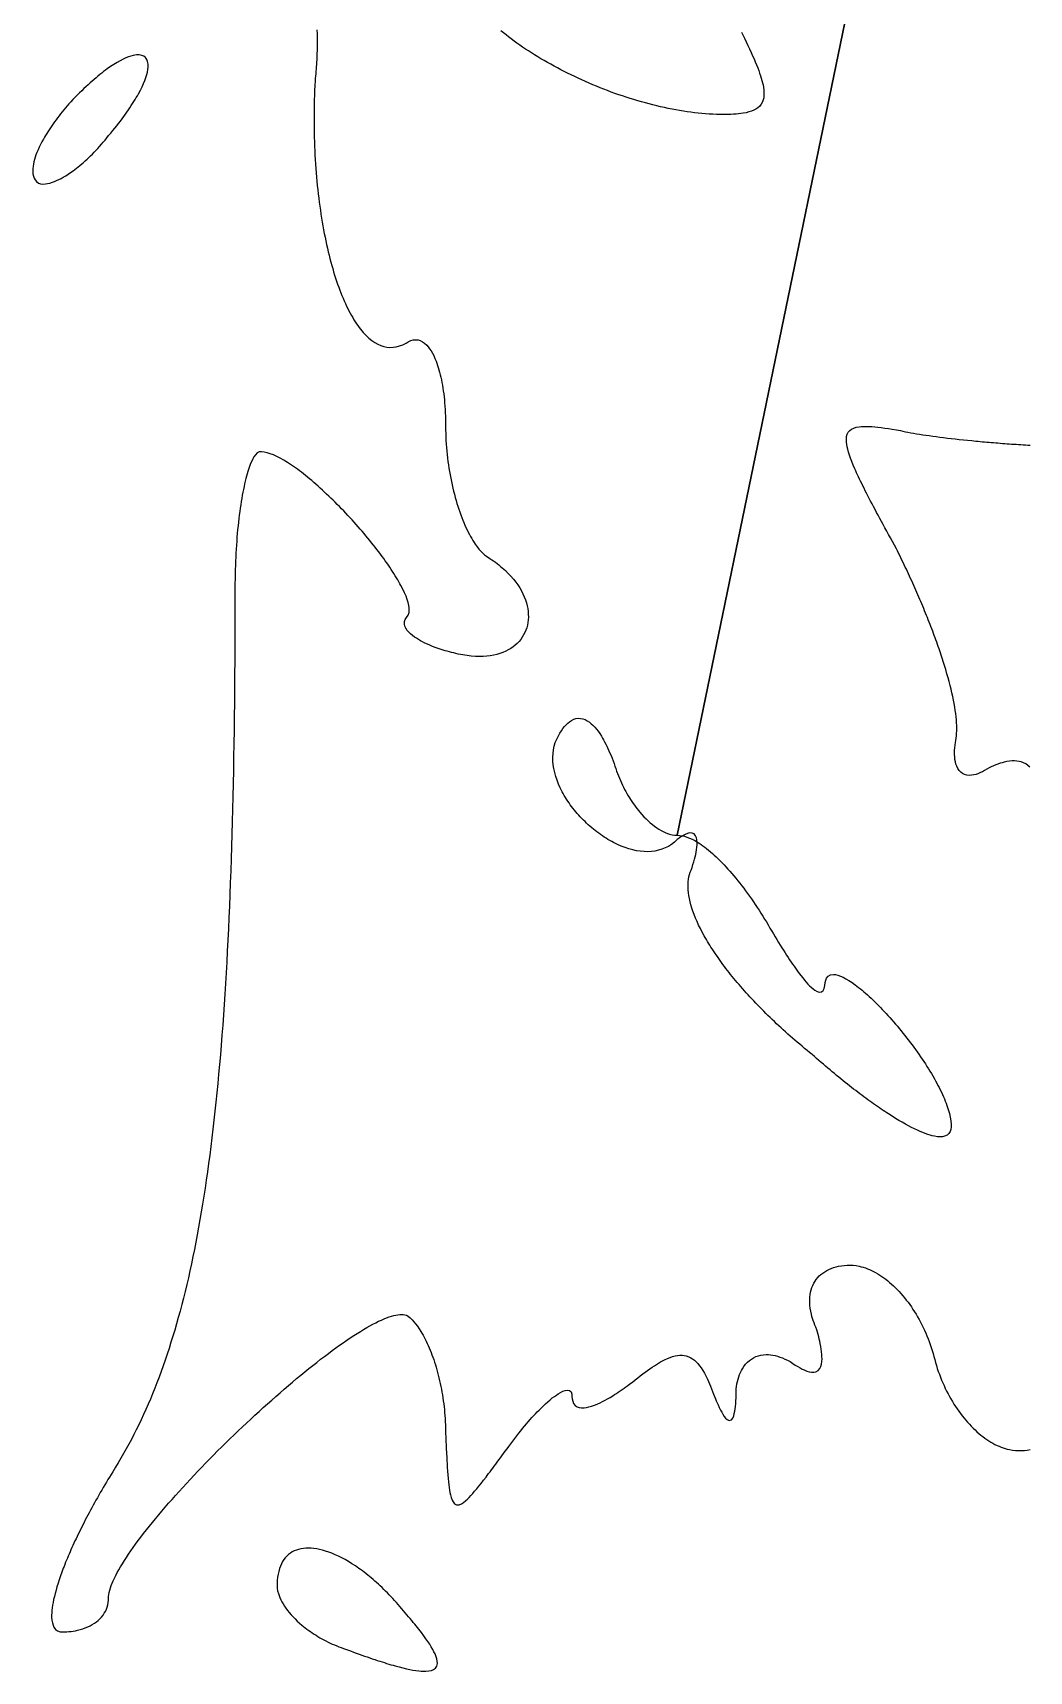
# Model space of a CAD drawing. Header units: metres. Extents: x 11 to 1970, y 60 to 2209.
# Drawn here: x 732 to 968.5, y 1040.7 to 1429.4 of the extents above; entities that cross this region are included whole.
import ezdxf

# ---------------------------------------------------------------- set-up
doc = ezdxf.new("R2010")
doc.units = ezdxf.units.M

msp = doc.modelspace()

# ---------------------------------------------------------------- linework, layer by layer
for points in [[(964, 1622), (885, 1239), (885.547965, 1238.973216), (886.11132, 1238.893728), (886.689255, 1238.762832), (887.28096, 1238.581824), (887.885625, 1238.352), (888.50244, 1238.074656), (889.130595, 1237.751088), (889.76928, 1237.382592), (890.20052, 1237.112608), (890.63584, 1236.823616), (891.075, 1236.516), (891.51776, 1236.190144), (891.96388, 1235.846432), (892.41312, 1235.485248), (892.86524, 1235.106976), (893.32, 1234.712), (893.77716, 1234.300704), (894.23648, 1233.873472), (894.69772, 1233.430688), (895.16064, 1232.972736), (895.625, 1232.5), (896.09056, 1232.012864), (896.55708, 1231.511712), (897.02432, 1230.996928), (897.49204, 1230.468896), (897.96, 1229.928), (898.42796, 1229.374624), (898.89568, 1228.809152), (899.36292, 1228.231968), (899.82944, 1227.643456), (900.295, 1227.044), (900.75936, 1226.433984), (901.22228, 1225.813792), (901.68352, 1225.183808), (902.14284, 1224.544416), (902.6, 1223.896), (903.05476, 1223.238944), (903.50688, 1222.573632), (903.95612, 1221.900448), (904.40224, 1221.219776), (904.845, 1220.532), (905.28416, 1219.837504), (905.71948, 1219.136672), (906.15072, 1218.429888), (906.57764, 1217.717536), (907, 1217), (907.417584, 1216.287232), (907.830272, 1215.589056), (908.237968, 1214.905664), (908.640576, 1214.237248), (909.038, 1213.584), (909.430144, 1212.946112), (909.816912, 1212.323776), (910.198208, 1211.717184), (910.573936, 1211.126528), (910.944, 1210.552), (911.308304, 1209.993792), (911.666752, 1209.452096), (912.019248, 1208.927104), (912.365696, 1208.419008), (912.706, 1207.928), (913.040064, 1207.454272), (913.367792, 1206.998016), (913.689088, 1206.559424), (914.003856, 1206.138688), (914.312, 1205.736), (914.761586, 1205.166228), (915.195728, 1204.638144), (915.614102, 1204.152396), (916.016384, 1203.709632), (916.40225, 1203.3105), (916.771376, 1202.955648), (917.236944, 1202.552512), (917.671408, 1202.230784), (918.169578, 1201.945444), (918.699534, 1201.778332), (919.220992, 1201.831616), (919.634258, 1202.160084), (919.899254, 1202.666892), (920.00894, 1203.376266), (920.07938, 1204.047582), (920.2175, 1204.61325), (920.42042, 1205.076438), (920.84, 1205.586), (921.38918, 1205.882802), (922.05824, 1205.977536), (922.56608, 1205.933712), (923.12, 1205.808), (923.71712, 1205.603568), (924.35456, 1205.323584), (925.02944, 1204.971216), (925.73888, 1204.549632), (926.48, 1204.062), (927.24992, 1203.511488), (928.04576, 1202.901264), (928.4525, 1202.57475), (928.86464, 1202.234496), (929.28182, 1201.880898), (929.70368, 1201.514352), (930.12986, 1201.135254), (930.56, 1200.744), (930.99374, 1200.340986), (931.43072, 1199.926608), (931.87058, 1199.501262), (932.31296, 1199.065344), (932.7575, 1198.61925), (933.20384, 1198.163376), (933.65162, 1197.698118), (934.10048, 1197.223872), (934.55006, 1196.741034), (935, 1196.25), (935.44994, 1195.751166), (935.89952, 1195.244928), (936.34838, 1194.731682), (936.79616, 1194.211824), (937.2425, 1193.68575), (937.68704, 1193.153856), (938.12942, 1192.616538), (938.56928, 1192.074192), (939.00626, 1191.527214), (939.44, 1190.976), (939.87014, 1190.420946), (940.29632, 1189.862448), (940.71818, 1189.300902), (941.13536, 1188.736704), (941.5475, 1188.17025), (941.95424, 1187.601936), (942.35522, 1187.032158), (942.75008, 1186.461312), (943.13846, 1185.889794), (943.52, 1185.318), (943.89434, 1184.746326), (944.26112, 1184.175168), (944.61998, 1183.604922), (944.97056, 1183.035984), (945.3125, 1182.46875), (945.64544, 1181.903616), (945.96902, 1181.340978), (946.28288, 1180.781232), (946.58666, 1180.224774), (946.88, 1179.672), (947.16254, 1179.123306), (947.43392, 1178.579088), (947.69378, 1178.039742), (947.94176, 1177.505664), (948.1775, 1176.97725), (948.40064, 1176.454896), (948.61082, 1175.938998), (948.80768, 1175.429952), (948.99086, 1174.928154), (949.16, 1174.434), (949.31474, 1173.947886), (949.57958, 1173.001362), (949.7825, 1172.09175), (949.92062, 1171.222218), (949.99106, 1170.395934), (949.995512, 1169.794493), (949.928768, 1169.231552), (949.783616, 1168.748099), (949.471472, 1168.225183), (949.028, 1167.838875), (948.457808, 1167.586487), (947.949776, 1167.483464), (947.375, 1167.453125), (946.735424, 1167.494336), (946.032992, 1167.605963), (945.530744, 1167.718941), (945.002, 1167.862375), (944.447336, 1168.035929), (943.867328, 1168.239267), (943.262552, 1168.472053), (942.633584, 1168.733951), (941.981, 1169.024625), (941.305376, 1169.343739), (940.607288, 1169.690957), (939.887312, 1170.065943), (939.146024, 1170.468361), (938.384, 1170.897875), (937.601816, 1171.354149), (936.800048, 1171.836847), (935.979272, 1172.345633), (935.140064, 1172.880171), (934.713728, 1173.156992), (934.283, 1173.440125), (933.847952, 1173.729528), (933.408656, 1174.025159), (932.965184, 1174.326976), (932.517608, 1174.634937), (932.066, 1174.949), (931.610432, 1175.269123), (931.150976, 1175.595264), (930.687704, 1175.927381), (930.220688, 1176.265432), (929.75, 1176.609375), (929.275712, 1176.959168), (928.797896, 1177.314769), (928.316624, 1177.676136), (927.831968, 1178.043227), (927.344, 1178.416), (926.852792, 1178.794413), (926.358416, 1179.178424), (925.860944, 1179.567991), (925.360448, 1179.963072), (924.857, 1180.363625), (924.350672, 1180.769608), (923.841536, 1181.180979), (923.329664, 1181.597696), (922.815128, 1182.019717), (922.298, 1182.447), (921.778352, 1182.879503), (921.256256, 1183.317184), (920.731784, 1183.760001), (920.205008, 1184.207912), (919.676, 1184.660875), (919.144832, 1185.118848), (918.611576, 1185.581789), (918.076304, 1186.049656), (917.539088, 1186.522407), (917, 1187), (916.402407, 1187.480589), (915.809656, 1187.962312), (915.221789, 1188.445103), (914.638848, 1188.928896), (914.060875, 1189.413625), (913.487912, 1189.899224), (912.920001, 1190.385627), (912.357184, 1190.872768), (911.799503, 1191.360581), (911.247, 1191.849), (910.699717, 1192.337959), (910.157696, 1192.827392), (909.620979, 1193.317233), (909.089608, 1193.807416), (908.563625, 1194.297875), (908.043072, 1194.788544), (907.527991, 1195.279357), (907.018424, 1195.770248), (906.514413, 1196.261151), (906.016, 1196.752), (905.523227, 1197.242729), (905.036136, 1197.733272), (904.554769, 1198.223563), (904.079168, 1198.713536), (903.609375, 1199.203125), (903.145432, 1199.692264), (902.687381, 1200.180887), (902.235264, 1200.668928), (901.789123, 1201.156321), (901.349, 1201.643), (900.914937, 1202.128899), (900.486976, 1202.613952), (900.065159, 1203.098093), (899.649528, 1203.581256), (899.240125, 1204.063375), (898.836992, 1204.544384), (898.440171, 1205.024217), (898.049704, 1205.502808), (897.665633, 1205.980091), (897.288, 1206.456), (896.916847, 1206.930469), (896.552216, 1207.403432), (896.194149, 1207.874823), (895.842688, 1208.344576), (895.497875, 1208.812625), (895.159752, 1209.278904), (894.828361, 1209.743347), (894.503744, 1210.205888), (894.185943, 1210.666461), (893.875, 1211.125), (893.570957, 1211.581439), (893.273856, 1212.035712), (892.983739, 1212.487753), (892.700648, 1212.937496), (892.424625, 1213.384875), (892.155712, 1213.829824), (891.893951, 1214.272277), (891.639384, 1214.712168), (891.392053, 1215.149431), (890.919267, 1216.015809), (890.475929, 1216.870883), (890.062375, 1217.714125), (889.678941, 1218.545007), (889.325963, 1219.363001), (889.003777, 1220.167579), (888.712719, 1220.958213), (888.453125, 1221.734375), (888.225331, 1222.495537), (888.029673, 1223.241171), (887.866487, 1223.970749), (887.736109, 1224.683743), (887.638875, 1225.379625), (887.575121, 1226.057867), (887.545183, 1226.717941), (887.549397, 1227.359319), (887.588099, 1227.981473), (887.661625, 1228.583875), (887.770311, 1229.165997), (887.914493, 1229.727311), (888.0888, 1230.238796), (888.2592, 1230.709092), (888.4968, 1231.395936), (888.7128, 1232.059884), (888.9072, 1232.700288), (889.08, 1233.3165), (889.2312, 1233.907872), (889.3608, 1234.473756), (889.4688, 1235.013504), (889.5552, 1235.526468), (889.6368, 1236.167636), (889.68, 1236.7585), (889.6848, 1237.297524), (889.6368, 1237.896064), (889.5288, 1238.408204), (889.32, 1238.9045), (888.9672, 1239.313888), (888.4968, 1239.532764), (887.9088, 1239.552896), (887.4168, 1239.441036), (886.8648, 1239.220576), (886.38, 1238.964), (885.8568, 1238.634464), (885.4392, 1238.338508), (885, 1238), (884.323576, 1237.380448), (883.615808, 1236.840384), (882.878952, 1236.377696), (882.115264, 1235.990272), (881.327, 1235.676), (880.516416, 1235.432768), (879.685768, 1235.258464), (878.837312, 1235.150976), (877.973304, 1235.108192), (877.096, 1235.128), (876.207656, 1235.208288), (875.310528, 1235.346944), (874.406872, 1235.541856), (873.498944, 1235.790912), (872.589, 1236.092), (871.679296, 1236.443008), (870.772088, 1236.841824), (870.320125, 1237.0585), (869.869632, 1237.286336), (869.420891, 1237.525068), (868.974184, 1237.774432), (868.529793, 1238.034164), (868.088, 1238.304), (867.649087, 1238.583676), (867.213336, 1238.872928), (866.781029, 1239.171492), (866.352448, 1239.479104), (865.927875, 1239.7955), (865.507592, 1240.120416), (865.091881, 1240.453588), (864.681024, 1240.794752), (864.275303, 1241.143644), (863.875, 1241.5), (863.480397, 1241.863556), (863.091776, 1242.234048), (862.709419, 1242.611212), (862.333608, 1242.994784), (861.964625, 1243.3845), (861.602752, 1243.780096), (861.248271, 1244.181308), (860.901464, 1244.587872), (860.562613, 1244.999524), (860.232, 1245.416), (859.909907, 1245.837036), (859.596616, 1246.262368), (859.292409, 1246.691732), (858.997568, 1247.124864), (858.712375, 1247.5615), (858.437112, 1248.001376), (858.172061, 1248.444228), (857.917504, 1248.889792), (857.673723, 1249.337804), (857.441, 1249.788), (857.219617, 1250.240116), (856.811999, 1251.149052), (856.453125, 1252.0625), (856.145251, 1252.978348), (855.890633, 1253.894484), (855.691527, 1254.808796), (855.550189, 1255.719172), (855.468875, 1256.6235), (855.449841, 1257.519668), (855.495343, 1258.405564), (855.607637, 1259.279076), (855.788979, 1260.138092), (856.041625, 1260.9805), (856.367831, 1261.804188), (856.769853, 1262.607044), (857.120298, 1263.207002), (857.484672, 1263.792128), (857.854014, 1264.323686), (858.228, 1264.802), (858.606306, 1265.227394), (858.988608, 1265.600192), (859.374582, 1265.920718), (859.894366, 1266.267334), (860.419334, 1266.522366), (860.948718, 1266.686582), (861.48175, 1266.76075), (862.017662, 1266.745638), (862.555686, 1266.642014), (863.095054, 1266.450646), (863.634998, 1266.172302), (864.17475, 1265.80775), (864.578976, 1265.478224), (864.982338, 1265.100962), (865.384512, 1264.676288), (865.785174, 1264.204526), (866.184, 1263.686), (866.580666, 1263.121034), (866.974848, 1262.509952), (867.236096, 1262.077104), (867.496, 1261.624), (867.754464, 1261.150736), (868.011392, 1260.657408), (868.266688, 1260.144112), (868.520256, 1259.610944), (868.772, 1259.058), (869.021824, 1258.485376), (869.269632, 1257.893168), (869.515328, 1257.281472), (869.758816, 1256.650384), (870, 1256), (870.184752, 1255.403632), (870.378816, 1254.814656), (870.581904, 1254.233264), (870.793728, 1253.659648), (871.014, 1253.094), (871.242432, 1252.536512), (871.478736, 1251.987376), (871.722624, 1251.446784), (871.973808, 1250.914928), (872.232, 1250.392), (872.496912, 1249.878192), (872.768256, 1249.373696), (873.045744, 1248.878704), (873.329088, 1248.393408), (873.618, 1247.918), (873.912192, 1247.452672), (874.211376, 1246.997616), (874.515264, 1246.553024), (874.823568, 1246.119088), (875.136, 1245.696), (875.452272, 1245.283952), (875.772096, 1244.883136), (876.095184, 1244.493744), (876.585306, 1243.931496), (877.081152, 1243.396032), (877.58175, 1242.888), (878.086128, 1242.408048), (878.593314, 1241.956824), (879.102336, 1241.534976), (879.612222, 1241.143152), (880.122, 1240.782), (880.630698, 1240.452168), (881.137344, 1240.154304), (881.640966, 1239.889056), (882.140592, 1239.657072), (882.63525, 1239.459), (883.123968, 1239.295488), (883.764672, 1239.132352), (884.390784, 1239.033344), (885, 1239), (964, 1622)], [(799.464301, 1430.072631), (799.493983, 1429.111373), (799.510777, 1428.132187), (799.514539, 1427.135409), (799.511488, 1426.630528), (799.505125, 1426.121375), (799.495432, 1425.607992), (799.482391, 1425.090421), (799.465984, 1424.568704), (799.446193, 1424.042883), (799.423, 1423.513), (799.396387, 1422.979097), (799.366336, 1422.441216), (799.332829, 1421.899399), (799.295848, 1421.353688), (799.255375, 1420.804125), (799.211392, 1420.250752), (799.163881, 1419.693611), (799.112824, 1419.132744), (799.058203, 1418.568193), (799, 1418), (798.943889, 1416.861834), (798.895512, 1415.727472), (798.854803, 1414.597118), (798.821696, 1413.470976), (798.796125, 1412.34925), (798.778024, 1411.232144), (798.767327, 1410.119862), (798.763968, 1409.012608), (798.767881, 1407.910586), (798.779, 1406.814), (798.797259, 1405.723054), (798.822592, 1404.637952), (798.854933, 1403.558898), (798.894216, 1402.486096), (798.940375, 1401.41975), (798.993344, 1400.360064), (799.053057, 1399.307242), (799.119448, 1398.261488), (799.192451, 1397.223006), (799.272, 1396.192), (799.358029, 1395.168674), (799.450472, 1394.153232), (799.549263, 1393.145878), (799.654336, 1392.146816), (799.765625, 1391.15625), (799.883064, 1390.174384), (800.006587, 1389.201422), (800.136128, 1388.237568), (800.271621, 1387.283026), (800.413, 1386.338), (800.560199, 1385.402694), (800.713152, 1384.477312), (800.871793, 1383.562058), (801.036056, 1382.657136), (801.205875, 1381.76275), (801.381184, 1380.879104), (801.561917, 1380.006402), (801.748008, 1379.144848), (801.939391, 1378.294646), (802.136, 1377.456), (802.337769, 1376.629114), (802.544632, 1375.814192), (802.756523, 1375.011438), (802.973376, 1374.221056), (803.195125, 1373.44325), (803.421704, 1372.678224), (803.653047, 1371.926182), (803.889088, 1371.187328), (804.129761, 1370.461866), (804.375, 1369.75), (804.624739, 1369.051934), (804.878912, 1368.367872), (805.137453, 1367.698018), (805.400296, 1367.042576), (805.667375, 1366.40175), (805.938624, 1365.775744), (806.213977, 1365.164762), (806.493368, 1364.569008), (806.776731, 1363.988686), (807.064, 1363.424), (807.355109, 1362.875154), (807.649992, 1362.342352), (807.948583, 1361.825798), (808.250816, 1361.325696), (808.556625, 1360.84225), (808.865944, 1360.375664), (809.178707, 1359.926142), (809.494848, 1359.493888), (809.814301, 1359.079106), (810.137, 1358.682), (810.462879, 1358.302774), (811.123913, 1357.598778), (811.796875, 1356.96875), (812.481237, 1356.414322), (813.176471, 1355.937126), (813.882049, 1355.538794), (814.597443, 1355.220958), (815.322125, 1354.98525), (816.055567, 1354.833302), (816.797241, 1354.766746), (817.546619, 1354.787214), (818.303173, 1354.896338), (819.066375, 1355.09575), (819.835697, 1355.387082), (820.610611, 1355.771966), (821.149697, 1356.086407), (821.742125, 1356.360875), (822.323513, 1356.523503), (822.892709, 1356.576979), (823.448561, 1356.523991), (823.989917, 1356.367227), (824.515625, 1356.109375), (825.024533, 1355.753123), (825.515489, 1355.301159), (825.871232, 1354.900992), (826.215743, 1354.449633), (826.548536, 1353.948216), (826.869125, 1353.397875), (827.177024, 1352.799744), (827.471747, 1352.154957), (827.752808, 1351.464648), (827.932352, 1350.979712), (828.105464, 1350.475384), (828.272, 1349.952), (828.431816, 1349.409896), (828.584768, 1348.849408), (828.730712, 1348.270872), (828.869504, 1347.674624), (829.001, 1347.061), (829.125056, 1346.430336), (829.241528, 1345.782968), (829.350272, 1345.119232), (829.451144, 1344.439464), (829.544, 1343.744), (829.628696, 1343.033176), (829.705088, 1342.307328), (829.773032, 1341.566792), (829.832384, 1340.811904), (829.883, 1340.043), (829.924736, 1339.260416), (829.957448, 1338.464488), (829.980992, 1337.655552), (829.995224, 1336.833944), (830, 1336), (830.00596, 1335.160088), (830.02368, 1334.320704), (830.05292, 1333.482376), (830.09344, 1332.645632), (830.145, 1331.811), (830.20736, 1330.979008), (830.28028, 1330.150184), (830.36352, 1329.325056), (830.45684, 1328.504152), (830.56, 1327.688), (830.67276, 1326.877128), (830.79488, 1326.072064), (830.92612, 1325.273336), (831.06624, 1324.481472), (831.215, 1323.697), (831.37216, 1322.920448), (831.53748, 1322.152344), (831.71072, 1321.393216), (831.89164, 1320.643592), (832.08, 1319.904), (832.27556, 1319.174968), (832.47808, 1318.457024), (832.68732, 1317.750696), (832.90304, 1317.056512), (833.125, 1316.375), (833.35296, 1315.706688), (833.58668, 1315.052104), (833.82592, 1314.411776), (834.07044, 1313.786232), (834.32, 1313.176), (834.57436, 1312.581608), (834.83328, 1312.003584), (835.09652, 1311.442456), (835.36384, 1310.898752), (835.635, 1310.373), (835.90976, 1309.865728), (836.18788, 1309.377464), (836.46912, 1308.908736), (836.75324, 1308.460072), (837.04, 1308.032), (837.474565, 1307.429657), (837.91372, 1306.876616), (838.356655, 1306.374659), (838.80256, 1305.925568), (839.250625, 1305.531125), (839.70004, 1305.193112), (840.473708, 1304.697928), (840.934864, 1304.391824), (841.383516, 1304.081856), (841.819712, 1303.768192), (842.2435, 1303.451), (842.654928, 1303.130448), (843.054044, 1302.806704), (843.440896, 1302.479936), (844.178, 1301.818), (844.866624, 1301.145984), (845.507152, 1300.465232), (846.099968, 1299.777088), (846.645456, 1299.082896), (847.144, 1298.384), (847.595984, 1297.681744), (848.001792, 1296.977472), (848.361808, 1296.272528), (848.676416, 1295.568256), (848.946, 1294.866), (849.170944, 1294.167104), (849.351632, 1293.472912), (849.488448, 1292.784768), (849.581776, 1292.104016), (849.632, 1291.432), (849.639504, 1290.770064), (849.604672, 1290.119552), (849.527888, 1289.481808), (849.409536, 1288.858176), (849.25, 1288.25), (849.049664, 1287.658624), (848.808912, 1287.085392), (848.528128, 1286.531648), (848.207696, 1285.998736), (847.848, 1285.488), (847.449424, 1285.000784), (847.012352, 1284.538432), (846.537168, 1284.102288), (846.024256, 1283.693696), (845.474, 1283.314), (844.886784, 1282.964544), (844.262992, 1282.646672), (843.603008, 1282.361728), (842.907216, 1282.111056), (842.176, 1281.896), (841.409744, 1281.717904), (840.608832, 1281.578112), (839.773648, 1281.477968), (838.904576, 1281.418816), (838.002, 1281.402), (837.066304, 1281.428864), (836.097872, 1281.500752), (835.097088, 1281.619008), (834.584684, 1281.695944), (834.064336, 1281.784976), (833.536092, 1281.886272), (833, 1282), (832.463648, 1282.122376), (831.934784, 1282.249408), (831.413696, 1282.380952), (830.900672, 1282.516864), (830.396, 1282.657), (829.899968, 1282.801216), (829.412864, 1282.949368), (828.934976, 1283.101312), (828.236054, 1283.336023), (827.559488, 1283.578456), (826.90625, 1283.828125), (826.277312, 1284.084544), (825.673646, 1284.347227), (825.096224, 1284.615688), (824.546018, 1284.889441), (824.024, 1285.168), (823.531142, 1285.450879), (823.068416, 1285.737592), (822.636794, 1286.027653), (822.111362, 1286.418769), (821.645258, 1286.813821), (821.240786, 1287.211657), (820.90025, 1287.611125), (820.568, 1288.111), (820.34375, 1288.609375), (820.232, 1289.104), (820.252736, 1289.689432), (820.404326, 1290.167887), (820.682816, 1290.635392), (821.110152, 1291.18804), (821.324928, 1291.84576), (821.374832, 1292.35864), (821.353024, 1292.92768), (821.262, 1293.55), (821.104256, 1294.22272), (820.882288, 1294.94296), (820.598592, 1295.70784), (820.255664, 1296.51448), (819.856, 1297.36), (819.402096, 1298.24152), (819.155584, 1298.69488), (818.896448, 1299.15616), (818.625, 1299.625), (818.341552, 1300.10104), (818.046416, 1300.58392), (817.739904, 1301.07328), (817.422328, 1301.56876), (817.094, 1302.07), (816.755232, 1302.57664), (816.406336, 1303.08832), (816.047624, 1303.60468), (815.679408, 1304.12536), (815.302, 1304.65), (814.915712, 1305.17824), (814.520856, 1305.70972), (814.117744, 1306.24408), (813.706688, 1306.78096), (813.288, 1307.32), (812.861992, 1307.86084), (812.428976, 1308.40312), (811.989264, 1308.94648), (811.543168, 1309.49056), (811.091, 1310.035), (810.633072, 1310.57944), (810.169696, 1311.12352), (809.701184, 1311.66688), (809.227848, 1312.20916), (808.75, 1312.75), (808.267952, 1313.28904), (807.782016, 1313.82592), (807.292504, 1314.36028), (806.799728, 1314.89176), (806.304, 1315.42), (805.805632, 1315.94464), (805.304936, 1316.46532), (804.802224, 1316.98168), (804.297808, 1317.49336), (803.792, 1318), (803.285112, 1318.50124), (802.777456, 1318.99672), (802.269344, 1319.48608), (801.761088, 1319.96896), (801.253, 1320.445), (800.745392, 1320.91384), (800.238576, 1321.37512), (799.732864, 1321.82848), (799.228568, 1322.27356), (798.726, 1322.71), (798.225472, 1323.13744), (797.727296, 1323.55552), (797.231784, 1323.96388), (796.739248, 1324.36216), (796.25, 1324.75), (795.764352, 1325.12704), (795.282616, 1325.49292), (794.805104, 1325.84728), (794.332128, 1326.18976), (793.864, 1326.52), (793.401032, 1326.83764), (792.943536, 1327.14232), (792.491824, 1327.43368), (792.046208, 1327.71136), (791.607, 1327.975), (790.749056, 1328.45872), (789.920488, 1328.88196), (789.123792, 1329.24184), (788.361464, 1329.53548), (787.636, 1329.76), (786.949896, 1329.91252), (786.305648, 1329.99016), (785.730081, 1329.959851), (785.281536, 1329.718656), (784.836591, 1329.268061), (784.484739, 1328.763369), (784.224, 1328.304), (783.966501, 1327.777671), (783.712728, 1327.186488), (783.463167, 1326.532557), (783.218304, 1325.817984), (783.057912, 1325.308952), (782.899968, 1324.774528), (782.744616, 1324.215336), (782.592, 1323.632), (782.442264, 1323.025144), (782.295552, 1322.395392), (782.152008, 1321.743368), (782.011776, 1321.069696), (781.875, 1320.375), (781.741824, 1319.659904), (781.612392, 1318.925032), (781.486848, 1318.171008), (781.365336, 1317.398456), (781.248, 1316.608), (781.134984, 1315.800264), (781.026432, 1314.975872), (780.922488, 1314.135448), (780.823296, 1313.279616), (780.729, 1312.409), (780.639744, 1311.524224), (780.555672, 1310.625912), (780.476928, 1309.714688), (780.403656, 1308.791176), (780.336, 1307.856), (780.274104, 1306.909784), (780.218112, 1305.953152), (780.168168, 1304.986728), (780.124416, 1304.011136), (780.087, 1303.027), (780.056064, 1302.034944), (780.031752, 1301.035592), (780.022125, 1300.533375), (780.014208, 1300.029568), (780.008019, 1299.524249), (780.003576, 1299.017496), (780.000897, 1298.509387), (780, 1298), (779.997892, 1294.419455), (779.991536, 1290.87764), (779.980884, 1287.374285), (779.965888, 1283.90912), (779.9465, 1280.481875), (779.922672, 1277.09228), (779.894356, 1273.740065), (779.861504, 1270.42496), (779.824068, 1267.146695), (779.782, 1263.905), (779.735252, 1260.699605), (779.683776, 1257.53024), (779.627524, 1254.396635), (779.566448, 1251.29852), (779.5005, 1248.235625), (779.429632, 1245.20768), (779.353796, 1242.214415), (779.272944, 1239.25556), (779.187028, 1236.330845), (779.096, 1233.44), (778.999812, 1230.582755), (778.898416, 1227.75884), (778.791764, 1224.967985), (778.679808, 1222.20992), (778.5625, 1219.484375), (778.439792, 1216.79108), (778.311636, 1214.129765), (778.177984, 1211.50016), (778.038788, 1208.901995), (777.894, 1206.335), (777.743572, 1203.798905), (777.587456, 1201.29344), (777.425604, 1198.818335), (777.257968, 1196.37332), (777.0845, 1193.958125), (776.905152, 1191.57248), (776.719876, 1189.216115), (776.528624, 1186.88876), (776.331348, 1184.590145), (776.128, 1182.32), (775.918532, 1180.078055), (775.702896, 1177.86404), (775.481044, 1175.677685), (775.252928, 1173.51872), (775.0185, 1171.386875), (774.777712, 1169.28188), (774.530516, 1167.203465), (774.276864, 1165.15136), (774.016708, 1163.125295), (773.75, 1161.125), (773.476692, 1159.150205), (773.196736, 1157.20064), (772.910084, 1155.276035), (772.616688, 1153.37612), (772.3165, 1151.500625), (772.009472, 1149.64928), (771.695556, 1147.821815), (771.374704, 1146.01796), (771.046868, 1144.237445), (770.712, 1142.48), (770.370052, 1140.745355), (770.020976, 1139.03324), (769.664724, 1137.343385), (769.301248, 1135.67552), (768.9305, 1134.029375), (768.552432, 1132.40468), (768.166996, 1130.801165), (767.774144, 1129.21856), (767.373828, 1127.656595), (766.966, 1126.115), (766.550612, 1124.593505), (766.127616, 1123.09184), (765.696964, 1121.609735), (765.258608, 1120.14692), (764.8125, 1118.703125), (764.358592, 1117.27808), (763.896836, 1115.871515), (763.427184, 1114.48316), (762.949588, 1113.112745), (762.464, 1111.76), (761.970372, 1110.424655), (761.468656, 1109.10644), (760.958804, 1107.805085), (760.440768, 1106.52032), (759.9145, 1105.251875), (759.379952, 1103.99948), (758.837076, 1102.762865), (758.285824, 1101.54176), (757.726148, 1100.335895), (757.158, 1099.145), (756.581332, 1097.968805), (755.996096, 1096.80704), (755.402244, 1095.659435), (754.799728, 1094.52572), (754.1885, 1093.405625), (753.568512, 1092.29888), (752.939716, 1091.205215), (752.302064, 1090.12436), (751.655508, 1089.056045), (751, 1088), (750.612403, 1087.371213), (750.229624, 1086.744904), (749.851681, 1086.121151), (749.478592, 1085.500032), (749.110375, 1084.881625), (748.747048, 1084.266008), (748.388629, 1083.653259), (748.035136, 1083.043456), (747.686587, 1082.436677), (747.343, 1081.833), (747.004393, 1081.232503), (746.670784, 1080.635264), (746.342191, 1080.041361), (746.018632, 1079.450872), (745.700125, 1078.863875), (745.386688, 1078.280448), (745.078339, 1077.700669), (744.775096, 1077.124616), (744.476977, 1076.552367), (744.184, 1075.984), (743.896183, 1075.419593), (743.613544, 1074.859224), (743.336101, 1074.302971), (743.063872, 1073.750912), (742.796875, 1073.203125), (742.535128, 1072.659688), (742.278649, 1072.120679), (742.027456, 1071.586176), (741.781567, 1071.056257), (741.541, 1070.531), (741.305773, 1070.010483), (741.075904, 1069.494784), (740.851411, 1068.983981), (740.632312, 1068.478152), (740.418625, 1067.977375), (740.210368, 1067.481728), (740.007559, 1066.991289), (739.810216, 1066.506136), (739.618357, 1066.026347), (739.432, 1065.552), (739.251163, 1065.083173), (738.906121, 1064.162391), (738.583375, 1063.264625), (738.283069, 1062.390499), (738.005347, 1061.540637), (737.750353, 1060.715663), (737.518231, 1059.916201), (737.309125, 1059.142875), (737.123179, 1058.396309), (736.960537, 1057.677127), (736.821343, 1056.985953), (736.705741, 1056.323411), (736.613875, 1055.690125), (736.545889, 1055.086719), (736.501927, 1054.513817), (736.482133, 1053.972043), (736.486651, 1053.462021), (736.539328, 1052.757888), (736.647517, 1052.128707), (736.811704, 1051.576584), (737.032375, 1051.103625), (737.415307, 1050.599797), (737.900671, 1050.245441), (738.489619, 1050.045549), (739, 1050), (739.537192, 1050.008073), (740.068336, 1050.032184), (740.592784, 1050.072171), (741.109888, 1050.127872), (741.619, 1050.199125), (742.119472, 1050.285768), (742.610656, 1050.387639), (743.25, 1050.546875), (743.870144, 1050.732511), (744.469552, 1050.944163), (745.046688, 1051.181447), (745.600016, 1051.443979), (746.128, 1051.731375), (746.629104, 1052.043251), (747.101792, 1052.379223), (747.544528, 1052.738907), (747.955776, 1053.121919), (748.334, 1053.527875), (748.677664, 1053.956391), (748.985232, 1054.407083), (749.255168, 1054.879567), (749.485936, 1055.373459), (749.676, 1055.888375), (749.823824, 1056.423931), (749.927872, 1056.979743), (749.986608, 1057.555427), (750.018188, 1058.433093), (750.161676, 1059.375911), (750.285632, 1059.884352), (750.4435, 1060.416625), (750.634608, 1060.972088), (750.858284, 1061.550099), (751.113856, 1062.150016), (751.400652, 1062.771197), (751.718, 1063.413), (752.065228, 1064.074783), (752.441664, 1064.755904), (752.846636, 1065.455721), (753.279472, 1066.173592), (753.7395, 1066.908875), (754.226048, 1067.660928), (754.738444, 1068.429109), (755.276016, 1069.212776), (755.838092, 1070.011287), (756.424, 1070.824), (757.033068, 1071.650273), (757.664624, 1072.489464), (758.317996, 1073.340931), (758.992512, 1074.204032), (759.6875, 1075.078125), (760.402288, 1075.962568), (761.136204, 1076.856719), (761.888576, 1077.759936), (762.658732, 1078.671577), (763.446, 1079.591), (764.249708, 1080.517563), (765.069184, 1081.450624), (765.903756, 1082.389541), (766.752752, 1083.333672), (767.6155, 1084.282375), (768.491328, 1085.235008), (769.379564, 1086.190929), (770.279536, 1087.149496), (771.190572, 1088.110067), (772.112, 1089.072), (773.043148, 1090.034653), (773.983344, 1090.997384), (774.931916, 1091.959551), (775.888192, 1092.920512), (776.8515, 1093.879625), (777.821168, 1094.836248), (778.796524, 1095.789739), (779.776896, 1096.739456), (780.761612, 1097.684757), (781.75, 1098.625), (782.741388, 1099.559543), (783.735104, 1100.487744), (784.730476, 1101.408961), (785.726832, 1102.322552), (786.7235, 1103.227875), (787.719808, 1104.124288), (788.715084, 1105.011149), (789.708656, 1105.887816), (790.699852, 1106.753647), (791.688, 1107.608), (792.672428, 1108.450233), (793.652464, 1109.279704), (794.627436, 1110.095771), (795.596672, 1110.897792), (796.5595, 1111.685125), (797.515248, 1112.457128), (798.463244, 1113.213159), (799.402816, 1113.952576), (800.333292, 1114.674737), (801.254, 1115.379), (802.164268, 1116.064723), (803.063424, 1116.731264), (803.950796, 1117.377981), (804.825712, 1118.004232), (805.6875, 1118.609375), (806.535488, 1119.192768), (807.369004, 1119.753769), (808.187376, 1120.291736), (808.989932, 1120.806027), (809.776, 1121.296), (810.544908, 1121.761013), (811.295984, 1122.200424), (812.028556, 1122.613591), (812.741952, 1122.999872), (813.4355, 1123.358625), (814.108528, 1123.689208), (814.760364, 1123.990979), (815.390336, 1124.263296), (815.997772, 1124.505517), (816.582, 1124.717), (817.142348, 1124.897103), (817.678144, 1125.045184), (818.188716, 1125.160601), (819.1315, 1125.290875), (819.965324, 1125.282789), (820.684812, 1125.131207), (821.149697, 1124.877608), (821.595008, 1124.482112), (822.034271, 1124.045144), (822.467, 1123.568), (822.892709, 1123.051976), (823.310912, 1122.498368), (823.721123, 1121.908472), (824.122856, 1121.283584), (824.385728, 1120.848192), (824.644472, 1120.398208), (824.898944, 1119.934016), (825.149, 1119.456), (825.394496, 1118.964544), (825.635288, 1118.460032), (825.871232, 1117.942848), (826.102184, 1117.413376), (826.328, 1116.872), (826.548536, 1116.319104), (826.763648, 1115.755072), (826.973192, 1115.180288), (827.177024, 1114.595136), (827.375, 1114), (827.566976, 1113.395264), (827.752808, 1112.781312), (827.932352, 1112.158528), (828.105464, 1111.527296), (828.272, 1110.888), (828.431816, 1110.241024), (828.584768, 1109.586752), (828.730712, 1108.925568), (828.869504, 1108.257856), (829.001, 1107.584), (829.125056, 1106.904384), (829.241528, 1106.219392), (829.350272, 1105.529408), (829.451144, 1104.834816), (829.544, 1104.136), (829.628696, 1103.433344), (829.705088, 1102.727232), (829.773032, 1102.018048), (829.832384, 1101.306176), (829.883, 1100.592), (829.924736, 1099.875904), (829.957448, 1099.158272), (829.980992, 1098.439488), (829.995224, 1097.719936), (830, 1097), (830.029715, 1096.346597), (830.05892, 1095.706376), (830.087705, 1095.079319), (830.11616, 1094.465408), (830.144375, 1093.864625), (830.17244, 1093.276952), (830.200445, 1092.702371), (830.22848, 1092.140864), (830.256635, 1091.592413), (830.285, 1091.057), (830.313665, 1090.534607), (830.34272, 1090.025216), (830.40236, 1089.045368), (830.46464, 1088.117312), (830.53028, 1087.240904), (830.6, 1086.416), (830.67452, 1085.642456), (830.75456, 1084.920128), (830.84084, 1084.248872), (830.93408, 1083.628544), (831.035, 1083.059), (831.14432, 1082.540096), (831.325625, 1081.856375), (831.52988, 1081.285784), (831.759515, 1080.827837), (832.109375, 1080.391625), (832.625, 1080.125), (833.238125, 1080.165875), (833.806385, 1080.418463), (834.28172, 1080.735416), (834.801875, 1081.161125), (835.174745, 1081.505111), (835.569335, 1081.897073), (835.986365, 1082.336867), (836.426555, 1082.824349), (836.890625, 1083.359375), (837.379295, 1083.941801), (837.893285, 1084.571483), (838.433315, 1085.248277), (839.000105, 1085.972039), (839.594375, 1086.742625), (839.90204, 1087.145432), (840.216845, 1087.559891), (840.53888, 1087.985984), (840.868235, 1088.423693), (841.205, 1088.873), (841.549265, 1089.333887), (841.90112, 1089.806336), (842.260655, 1090.290329), (842.62796, 1090.785848), (843.003125, 1091.292875), (843.38624, 1091.811392), (843.777395, 1092.341381), (844.17668, 1092.882824), (844.584185, 1093.435703), (845, 1094), (845.478752, 1094.652776), (845.954816, 1095.291008), (846.427904, 1095.914552), (846.897728, 1096.523264), (847.364, 1097.117), (847.826432, 1097.695616), (848.284736, 1098.258968), (848.738624, 1098.806912), (849.187808, 1099.339304), (849.632, 1099.856), (850.070912, 1100.356856), (850.504256, 1100.841728), (850.931744, 1101.310472), (851.353088, 1101.762944), (851.768, 1102.199), (852.176192, 1102.618496), (852.577376, 1103.021288), (852.971264, 1103.407232), (853.357568, 1103.776184), (853.736, 1104.128), (854.288258, 1104.623279), (854.821184, 1105.079192), (855.333806, 1105.495253), (855.825152, 1105.870976), (856.29425, 1106.205875), (856.740128, 1106.499464), (857.296832, 1106.825816), (857.808224, 1107.076712), (858.380234, 1107.282467), (858.873344, 1107.366272), (859.422578, 1107.274439), (859.796, 1106.933), (859.966784, 1106.436992), (860.001796, 1105.852097), (860.0445, 1105.302125), (860.176, 1104.707), (860.3915, 1104.212375), (860.756756, 1103.748317), (861.233468, 1103.421851), (861.712128, 1103.252096), (862.261588, 1103.172941), (862.878848, 1103.182136), (863.419456, 1103.251592), (864, 1103.375), (864.618944, 1103.551208), (865.107428, 1103.717321), (865.616, 1103.912), (866.144012, 1104.134759), (866.690816, 1104.385112), (867.255764, 1104.662573), (867.838208, 1104.966656), (868.4375, 1105.296875), (869.052992, 1105.652744), (869.684036, 1106.033777), (870.113052, 1106.301539), (870.5485, 1106.580125), (870.990188, 1106.869391), (871.437924, 1107.169193), (871.891516, 1107.479387), (872.350772, 1107.799829), (872.8155, 1108.130375), (873.285508, 1108.470881), (873.760604, 1108.821203), (874.327907, 1109.267299), (874.971289, 1109.785673), (875.598375, 1110.282375), (876.209501, 1110.757357), (876.805003, 1111.210571), (877.385217, 1111.641969), (877.950479, 1112.051503), (878.501125, 1112.439125), (879.037491, 1112.804787), (879.559913, 1113.148441), (880.068727, 1113.470039), (880.564269, 1113.769533), (881.046875, 1114.046875), (881.516881, 1114.302017), (881.974623, 1114.534911), (882.638976, 1114.842432), (883.277625, 1115.099625), (883.891704, 1115.306328), (884.482347, 1115.462379), (885.050688, 1115.567616), (885.597861, 1115.621877), (886.125, 1115.625), (886.633239, 1115.576823), (887.123712, 1115.477184), (887.752, 1115.264), (888.205429, 1115.043653), (888.644872, 1114.771304), (889.071463, 1114.446791), (889.486336, 1114.069952), (889.890625, 1113.640625), (890.285464, 1113.158648), (890.671987, 1112.623859), (891.051328, 1112.036096), (891.424621, 1111.395197), (891.670683, 1110.938331), (891.914897, 1110.457729), (892.157599, 1109.953343), (892.399125, 1109.425125), (892.639811, 1108.873027), (892.879993, 1108.297001), (893.1194, 1107.673597), (893.3546, 1107.042319), (893.585, 1106.439625), (893.8106, 1105.865371), (894.0314, 1105.319413), (894.2474, 1104.801607), (894.4586, 1104.311809), (894.665, 1103.849875), (894.9656, 1103.208904), (895.2554, 1102.629817), (895.5344, 1102.112128), (895.8026, 1101.655351), (896.1434, 1101.140227), (896.465, 1100.731375), (896.84, 1100.368), (897.3146, 1100.130931), (897.8384, 1100.282752), (898.1786, 1100.748259), (898.3856, 1101.263104), (898.5296, 1101.782656), (898.6544, 1102.396672), (898.7354, 1102.918483), (898.8056, 1103.492296), (898.865, 1104.117625), (898.9136, 1104.793984), (898.9514, 1105.520887), (898.9706, 1106.033329), (898.985, 1106.567875), (898.9946, 1107.124381), (898.9994, 1107.702703), (899.031198, 1108.208797), (899.139072, 1108.820608), (899.268114, 1109.410171), (899.418, 1109.977), (899.588406, 1110.520609), (899.779008, 1111.040512), (899.989482, 1111.536223), (900.219504, 1112.007256), (900.46875, 1112.453125), (900.830422, 1113.007633), (901.224926, 1113.515389), (901.651494, 1113.975241), (902.109358, 1114.386037), (902.59775, 1114.746625), (903.115902, 1115.055853), (903.663046, 1115.312569), (904.238414, 1115.515621), (904.841238, 1115.663857), (905.47075, 1115.756125), (906.126182, 1115.791273), (906.634304, 1115.779456), (907.15625, 1115.734375), (907.691696, 1115.655544), (908.240318, 1115.542477), (908.801792, 1115.394688), (909.375794, 1115.211691), (909.962, 1114.993), (910.560086, 1114.738129), (911.169728, 1114.446592), (911.790602, 1114.117903), (912.414, 1113.709592), (913.0125, 1113.309875), (913.584, 1112.953088), (914.1285, 1112.639069), (914.646, 1112.367656), (915.1365, 1112.138687), (915.7485, 1111.899139), (916.3125, 1111.734375), (916.8285, 1111.644011), (917.406, 1111.635096), (917.9085, 1111.741081), (918.4125, 1112.018875), (918.8085, 1112.459749), (919.056, 1112.950784), (919.2285, 1113.553419), (919.3125, 1114.115375), (919.3485, 1114.747891), (919.344, 1115.268352), (919.3125, 1115.828125), (919.254, 1116.427048), (919.1685, 1117.064959), (919.056, 1117.741696), (918.9165, 1118.457097), (918.8085, 1118.955431), (918.6885, 1119.470829), (918.5565, 1120.003243), (918.4125, 1120.552625), (918.2565, 1121.118927), (918.0885, 1121.702101), (917.882396, 1122.269097), (917.661492, 1122.801819), (917.4595, 1123.327125), (917.276228, 1123.844871), (917.111484, 1124.354913), (916.965076, 1124.857107), (916.836812, 1125.351309), (916.678016, 1126.077312), (916.558964, 1126.784523), (916.479008, 1127.472456), (916.4375, 1128.140625), (916.433792, 1128.788544), (916.467236, 1129.415727), (916.537184, 1130.021688), (916.642988, 1130.605941), (916.784, 1131.168), (916.959572, 1131.707379), (917.169056, 1132.223592), (917.411804, 1132.716153), (917.687168, 1133.184576), (917.9945, 1133.628375), (918.333152, 1134.047064), (918.702476, 1134.440157), (919.101824, 1134.807168), (919.530548, 1135.147611), (919.988, 1135.461), (920.473532, 1135.746849), (920.986496, 1136.004672), (921.526244, 1136.233983), (922.092128, 1136.434296), (922.6835, 1136.605125), (923.299712, 1136.745984), (923.940116, 1136.856387), (924.604064, 1136.935848), (925.290908, 1136.983881), (926, 1137), (926.722511, 1136.973216), (927.449288, 1136.893728), (928.179197, 1136.762832), (928.666983, 1136.647648), (929.155321, 1136.510576), (929.643875, 1136.352), (930.132309, 1136.172304), (930.620287, 1135.971872), (931.107473, 1135.751088), (931.593531, 1135.510336), (932.078125, 1135.25), (932.560919, 1134.970464), (933.041577, 1134.672112), (933.519763, 1134.355328), (933.995141, 1134.020496), (934.467375, 1133.668), (934.936129, 1133.298224), (935.401067, 1132.911552), (935.861853, 1132.508368), (936.318151, 1132.089056), (936.769625, 1131.654), (937.215939, 1131.203584), (937.656757, 1130.738192), (938.091743, 1130.258208), (938.520561, 1129.764016), (938.942875, 1129.256), (939.358349, 1128.734544), (939.766647, 1128.200032), (940.167433, 1127.652848), (940.560371, 1127.093376), (940.945125, 1126.522), (941.321359, 1125.939104), (941.688737, 1125.345072), (942.046923, 1124.740288), (942.395581, 1124.125136), (942.734375, 1123.5), (943.062969, 1122.865264), (943.381027, 1122.221312), (943.688213, 1121.568528), (943.984191, 1120.907296), (944.268625, 1120.238), (944.541179, 1119.561024), (944.801517, 1118.876752), (945.049303, 1118.185568), (945.284201, 1117.487856), (945.505875, 1116.784), (945.713989, 1116.074384), (945.908207, 1115.359392), (946.091793, 1114.640608), (946.286011, 1113.925616), (946.494125, 1113.216), (946.715799, 1112.512144), (946.950697, 1111.814432), (947.198483, 1111.123248), (947.458821, 1110.438976), (947.731375, 1109.762), (948.015809, 1109.092704), (948.311787, 1108.431472), (948.618973, 1107.778688), (948.937031, 1107.134736), (949.265625, 1106.5), (949.604419, 1105.874864), (949.953077, 1105.259712), (950.311263, 1104.654928), (950.678641, 1104.060896), (951.054875, 1103.478), (951.439629, 1102.906624), (951.832567, 1102.347152), (952.233353, 1101.799968), (952.641651, 1101.265456), (953.057125, 1100.744), (953.479439, 1100.235984), (953.908257, 1099.741792), (954.343243, 1099.261808), (954.784061, 1098.796416), (955.230375, 1098.346), (955.681849, 1097.910944), (956.138147, 1097.491632), (956.598933, 1097.088448), (957.063871, 1096.701776), (957.532625, 1096.332), (958.004859, 1095.979504), (958.480237, 1095.644672), (958.958423, 1095.327888), (959.439081, 1095.029536), (959.921875, 1094.75), (960.406469, 1094.489664), (960.892527, 1094.248912), (961.379713, 1094.028128), (961.867691, 1093.827696), (962.356125, 1093.648), (962.844679, 1093.489424), (963.333017, 1093.352352), (963.820803, 1093.237168), (964.550712, 1093.106272), (965.277489, 1093.026784), (966, 1093), (966.711765, 1093.016065), (967.40652, 1093.06372), (968.083455, 1093.142155), (968.74176, 1093.25056)], [(900.237596, 1429.523592), (900.470368, 1429.054336), (900.698292, 1428.592184), (900.921344, 1428.137088), (901.352736, 1427.247872), (901.764352, 1426.386304), (902.156, 1425.552), (902.527488, 1424.744576), (902.878624, 1423.963648), (903.209216, 1423.208832), (903.519072, 1422.479744), (903.808, 1421.776), (904.075808, 1421.097216), (904.322304, 1420.443008), (904.547296, 1419.812992), (904.750592, 1419.206784), (904.932, 1418.624), (905.091328, 1418.064256), (905.228384, 1417.527168), (905.342976, 1417.012352), (905.434912, 1416.519424), (905.529916, 1415.820232), (905.572864, 1415.168128), (905.563108, 1414.561816), (905.5, 1414), (905.382892, 1413.481384), (905.211136, 1413.004672), (904.896, 1412.432), (904.481024, 1411.928448), (904.103348, 1411.594296), (903.668, 1411.296), (903.174332, 1411.032264), (902.621696, 1410.801792), (902.009444, 1410.603288), (901.336928, 1410.435456), (900.6035, 1410.297), (900.080388, 1410.220376), (899.529724, 1410.155848), (898.951316, 1410.103032), (898.344972, 1410.061544), (897.7105, 1410.031), (897.047708, 1410.011016), (896.356404, 1410.001208), (895.156755, 1410.006868), (894.30724, 1410.027344), (893.451785, 1410.061236), (892.59072, 1410.108352), (891.724375, 1410.1685), (890.85308, 1410.241488), (889.977165, 1410.327124), (889.09696, 1410.425216), (888.212795, 1410.535572), (887.325, 1410.658), (886.433905, 1410.792308), (885.53984, 1410.938304), (884.643135, 1411.095796), (883.74412, 1411.264592), (882.843125, 1411.4445), (881.94048, 1411.635328), (881.036515, 1411.836884), (880.13156, 1412.048976), (879.225945, 1412.271412), (878.32, 1412.504), (877.414055, 1412.746548), (876.50844, 1412.998864), (875.603485, 1413.260756), (874.69952, 1413.532032), (873.796875, 1413.8125), (872.89588, 1414.101968), (871.996865, 1414.400244), (871.10016, 1414.707136), (870.206095, 1415.022452), (869.315, 1415.346), (868.427205, 1415.677588), (867.54304, 1416.017024), (866.662835, 1416.364116), (865.78692, 1416.718672), (864.915625, 1417.0805), (864.04928, 1417.449408), (863.188215, 1417.825204), (862.33276, 1418.207696), (861.483245, 1418.596692), (860.64, 1418.992), (859.803355, 1419.393428), (858.97364, 1419.800784), (858.151185, 1420.213876), (857.33632, 1420.632512), (856.529375, 1421.0565), (855.73068, 1421.485648), (854.940565, 1421.919764), (854.15936, 1422.358656), (853.387395, 1422.802132), (852.625, 1423.25), (851.872505, 1423.702068), (851.13024, 1424.158144), (850.398535, 1424.618036), (849.67772, 1425.081552), (848.968125, 1425.5485), (848.27008, 1426.018688), (847.583915, 1426.491924), (846.90996, 1426.968016), (846.248545, 1427.446772), (845.6, 1427.928), (844.964655, 1428.411508), (844.34284, 1428.897104), (843.734885, 1429.384596), (843.14112, 1429.873792)], [(968.677664, 1255.168291), (968.242624, 1255.582656), (967.754184, 1255.927421), (967.215344, 1256.203336), (966.629104, 1256.411151), (966.128, 1256.528875), (965.600016, 1256.603879), (965.046688, 1256.636547), (964.469552, 1256.627263), (963.870144, 1256.576411), (963.25, 1256.484375), (962.610656, 1256.351539), (962.119472, 1256.225368), (961.619, 1256.076625), (961.109888, 1255.905472), (960.592784, 1255.712071), (960.068336, 1255.496584), (959.537192, 1255.259173), (959, 1255), (958.468127, 1254.658819), (957.952616, 1254.354952), (957.453629, 1254.087913), (956.971328, 1253.857216), (956.505875, 1253.662375), (955.911759, 1253.457523), (955.348267, 1253.314399), (954.815783, 1253.231851), (954.314691, 1253.208727), (953.733056, 1253.261632), (953.201821, 1253.403337), (952.721736, 1253.631592), (952.293551, 1253.944147), (951.918016, 1254.338752), (951.595881, 1254.813157), (951.327896, 1255.365112), (951.153, 1255.861), (951.013624, 1256.403928), (950.910152, 1256.992744), (950.842968, 1257.626296), (950.816625, 1258.130125), (950.811072, 1258.657984), (950.826471, 1259.209387), (950.862984, 1259.783848), (950.920773, 1260.380881), (951, 1261), (951.109256, 1261.494288), (951.197248, 1262.016704), (951.264312, 1262.566576), (951.310784, 1263.143232), (951.337, 1263.746), (951.343296, 1264.374208), (951.330008, 1265.027184), (951.297472, 1265.704256), (951.246024, 1266.404752), (951.176, 1267.128), (951.087736, 1267.873328), (950.981568, 1268.640064), (950.857832, 1269.427536), (950.716864, 1270.235072), (950.559, 1271.062), (950.384576, 1271.907648), (950.193928, 1272.771344), (949.987392, 1273.652416), (949.765304, 1274.550192), (949.528, 1275.464), (949.275816, 1276.393168), (949.009088, 1277.337024), (948.728152, 1278.294896), (948.582461, 1278.778878), (948.433344, 1279.266112), (948.280843, 1279.756514), (948.125, 1280.25), (947.965857, 1280.746486), (947.803456, 1281.245888), (947.637839, 1281.748122), (947.469048, 1282.253104), (947.297125, 1282.76075), (947.122112, 1283.270976), (946.944051, 1283.783698), (946.762984, 1284.298832), (946.578953, 1284.816294), (946.392, 1285.336), (946.202167, 1285.857866), (946.009496, 1286.381808), (945.814029, 1286.907742), (945.615808, 1287.435584), (945.414875, 1287.96525), (945.211272, 1288.496656), (945.005041, 1289.029718), (944.796224, 1289.564352), (944.584863, 1290.100474), (944.371, 1290.638), (944.154677, 1291.176846), (943.935936, 1291.716928), (943.714819, 1292.258162), (943.491368, 1292.800464), (943.265625, 1293.34375), (943.037632, 1293.887936), (942.807431, 1294.432938), (942.575064, 1294.978672), (942.340573, 1295.525054), (942.104, 1296.072), (941.865387, 1296.619426), (941.624776, 1297.167248), (941.382209, 1297.715382), (941.137728, 1298.263744), (940.891375, 1298.81225), (940.643192, 1299.360816), (940.393221, 1299.909358), (940.141504, 1300.457792), (939.888083, 1301.006034), (939.633, 1301.554), (939.376297, 1302.101606), (939.118016, 1302.648768), (938.858199, 1303.195402), (938.596888, 1303.741424), (938.334125, 1304.28675), (938.069952, 1304.831296), (937.804411, 1305.374978), (937.537544, 1305.917712), (937.269393, 1306.459414), (937, 1307), (936.524801, 1307.861922), (936.059208, 1308.707776), (935.603227, 1309.537694), (935.156864, 1310.351808), (934.720125, 1311.15025), (934.293016, 1311.933152), (933.875543, 1312.700646), (933.467712, 1313.452864), (933.069529, 1314.189938), (932.681, 1314.912), (932.302131, 1315.619182), (931.932928, 1316.311616), (931.573397, 1316.989434), (931.223544, 1317.652768), (930.883375, 1318.30175), (930.552896, 1318.936512), (930.232113, 1319.557186), (929.921032, 1320.163904), (929.619659, 1320.756798), (929.328, 1321.336), (929.046061, 1321.901642), (928.773848, 1322.453856), (928.511367, 1322.992774), (928.258624, 1323.518528), (928.015625, 1324.03125), (927.782376, 1324.531072), (927.558883, 1325.018126), (927.345152, 1325.492544), (927.141189, 1325.954458), (926.762591, 1326.841302), (926.423137, 1327.679714), (926.122875, 1328.47075), (925.861853, 1329.215466), (925.640119, 1329.914918), (925.457721, 1330.570162), (925.314707, 1331.182254), (925.211125, 1331.75225), (925.147023, 1332.281206), (925.125, 1333), (925.192077, 1333.632394), (925.348416, 1334.181952), (925.594179, 1334.652238), (925.929528, 1335.046816), (926.354625, 1335.36925), (926.869632, 1335.623104), (927.474711, 1335.811942), (928.170024, 1335.939328), (928.683776, 1335.991872), (929.237752, 1336.019744), (929.832, 1336.024), (930.466568, 1336.005696), (931.141504, 1335.965888), (931.856856, 1335.905632), (932.612672, 1335.825984), (933.409, 1335.728), (934.245888, 1335.612736), (935.123384, 1335.481248), (936.041536, 1335.334592), (937.000392, 1335.173824), (937.495099, 1335.088478), (938, 1335), (938.555456, 1334.880016), (939.141248, 1334.760128), (939.756512, 1334.640432), (940.400384, 1334.521024), (941.072, 1334.402), (941.770496, 1334.283456), (942.495008, 1334.165488), (943.244672, 1334.048192), (944.018624, 1333.931664), (944.816, 1333.816), (945.635936, 1333.701296), (946.477568, 1333.587648), (947.340032, 1333.475152), (948.222464, 1333.363904), (949.124, 1333.254), (950.043776, 1333.145536), (950.980928, 1333.038608), (951.934592, 1332.933312), (952.903904, 1332.829744), (953.888, 1332.728), (954.886016, 1332.628176), (955.389974, 1332.579014), (955.897088, 1332.530368), (956.40725, 1332.48225), (956.920352, 1332.434672), (957.436286, 1332.387646), (957.954944, 1332.341184), (958.476218, 1332.295298), (959, 1332.25), (959.526182, 1332.205302), (960.054656, 1332.161216), (960.585314, 1332.117754), (961.118048, 1332.074928), (961.65275, 1332.03275), (962.189312, 1331.991232), (962.727626, 1331.950386), (963.267584, 1331.910224), (963.809078, 1331.870758), (964.352, 1331.832), (964.896242, 1331.793962), (965.441696, 1331.756656), (965.988254, 1331.720094), (966.535808, 1331.684288), (967.08425, 1331.64925), (967.633472, 1331.614992), (968.183366, 1331.581526), (968.733824, 1331.548864)]]:
    msp.add_lwpolyline(points)
for points in [[(741, 1413), (740.583632, 1412.52004), (740.174656, 1412.04032), (739.773264, 1411.56108), (739.379648, 1411.08256), (738.994, 1410.605), (738.616512, 1410.12864), (738.247376, 1409.65372), (737.886784, 1409.18048), (737.534928, 1408.70916), (737.192, 1408.24), (736.858192, 1407.77324), (736.533696, 1407.30912), (736.218704, 1406.84788), (735.913408, 1406.38976), (735.618, 1405.935), (735.332672, 1405.48384), (735.057616, 1405.03652), (734.793024, 1404.59328), (734.539088, 1404.15436), (734.178584, 1403.504605), (733.843136, 1402.86592), (733.533392, 1402.239115), (733.25, 1401.625), (732.993608, 1401.024385), (732.764864, 1400.43808), (732.564416, 1399.866895), (732.392912, 1399.31164), (732.251, 1398.773125), (732.139328, 1398.25216), (732.058544, 1397.749555), (732, 1397.109375), (731.999056, 1396.505195), (732.057248, 1395.938935), (732.176112, 1395.412515), (732.357184, 1394.927855), (732.602, 1394.486875), (732.912096, 1394.091495), (733.344125, 1393.744875), (733.868483, 1393.556469), (734.392128, 1393.496704), (734.988973, 1393.524539), (735.515625, 1393.609375), (736.083077, 1393.749411), (736.688641, 1393.944263), (737.166208, 1394.126144), (737.662567, 1394.338481), (738.176584, 1394.581112), (738.707125, 1394.853875), (739.253056, 1395.156608), (739.813243, 1395.489149), (740.386552, 1395.851336), (740.971849, 1396.243007), (741.568, 1396.664), (741.970904, 1396.960872), (742.377792, 1397.270656), (742.788328, 1397.593304), (743.202176, 1397.928768), (743.619, 1398.277), (744.038464, 1398.637952), (744.460232, 1399.011576), (744.883968, 1399.397824), (745.309336, 1399.796648), (745.736, 1400.208), (746.163624, 1400.631832), (746.591872, 1401.068096), (747.020408, 1401.516744), (747.448896, 1401.977728), (747.877, 1402.451), (748.304384, 1402.936512), (748.730712, 1403.434216), (749.155648, 1403.944064), (749.578856, 1404.466008), (750, 1405), (750.502515, 1405.596087), (750.99012, 1406.184296), (751.462905, 1406.764549), (751.92096, 1407.336768), (752.364375, 1407.900875), (752.79324, 1408.456792), (753.207645, 1409.004441), (753.60768, 1409.543744), (753.993435, 1410.074623), (754.365, 1410.597), (754.722465, 1411.110797), (755.06592, 1411.615936), (755.395455, 1412.112339), (755.71116, 1412.599928), (756.013125, 1413.078625), (756.30144, 1413.548352), (756.576195, 1414.009031), (756.83748, 1414.460584), (757.085385, 1414.902933), (757.541415, 1415.759707), (757.945005, 1416.578729), (758.296875, 1417.359375), (758.597745, 1418.101021), (758.848335, 1418.803043), (759.049365, 1419.464817), (759.201555, 1420.085719), (759.305625, 1420.665125), (759.362295, 1421.202411), (759.36, 1421.928), (759.255105, 1422.555309), (759.05004, 1423.082232), (758.747235, 1423.506663), (758.34912, 1423.826496), (757.858125, 1424.039625), (757.27668, 1424.143944), (756.607215, 1424.137347), (755.85216, 1424.017728), (755.30244, 1423.874152), (754.71648, 1423.678784), (754.095, 1423.431), (753.43872, 1423.130176), (752.74836, 1422.775688), (752.02464, 1422.366912), (751.26828, 1421.903224), (750.48, 1421.384), (749.66052, 1420.808616), (749.239305, 1420.499669), (748.81056, 1420.176448), (748.374375, 1419.838875), (747.93084, 1419.486872), (747.480045, 1419.120361), (747.02208, 1418.739264), (746.557035, 1418.343503), (746.085, 1417.933), (745.606065, 1417.507677), (745.12032, 1417.067456), (744.627855, 1416.612259), (744.12876, 1416.142008), (743.623125, 1415.656625), (743.11104, 1415.156032), (742.592595, 1414.640151), (742.06788, 1414.108904), (741.536985, 1413.562213), (741, 1413)], [(790, 1061), (790.03328, 1060.390784), (790.13184, 1059.764672), (790.29376, 1059.123968), (790.455625, 1058.63525), (790.65124, 1058.140592), (790.879795, 1057.640966), (791.14048, 1057.137344), (791.432485, 1056.630698), (791.755, 1056.122), (792.107215, 1055.612222), (792.48832, 1055.102336), (792.897505, 1054.593314), (793.33396, 1054.086128), (793.796875, 1053.58175), (794.28544, 1053.081152), (794.798845, 1052.585306), (795.33628, 1052.095184), (795.896935, 1051.611758), (796.283205, 1051.293674), (796.679195, 1050.979286), (797.084665, 1050.668882), (797.499375, 1050.36275), (797.923085, 1050.061178), (798.355555, 1049.764454), (798.796545, 1049.472866), (799.245815, 1049.186702), (799.703125, 1048.90625), (800.168235, 1048.631798), (800.640905, 1048.363634), (801.120895, 1048.102046), (801.607965, 1047.847322), (802.101875, 1047.59975), (802.602385, 1047.359618), (803.109255, 1047.127214), (803.622245, 1046.902826), (804.141115, 1046.686742), (804.665625, 1046.47925), (805.195535, 1046.280638), (805.730605, 1046.091194), (806.714002, 1045.733303), (807.416016, 1045.473224), (808.106054, 1045.219781), (808.784128, 1044.972992), (809.45025, 1044.732875), (810.104432, 1044.499448), (810.746686, 1044.272729), (811.377024, 1044.052736), (811.995458, 1043.839487), (812.602, 1043.633), (813.196662, 1043.433293), (813.779456, 1043.240384), (814.350394, 1043.054291), (814.909488, 1042.875032), (815.45675, 1042.702625), (815.992192, 1042.537088), (816.515826, 1042.378439), (817.027664, 1042.226696), (817.527718, 1042.081877), (818.016, 1041.944), (818.957296, 1041.689144), (819.851648, 1041.462272), (820.699152, 1041.263528), (821.499904, 1041.093056), (822.254, 1040.951), (822.961536, 1040.837504), (823.622608, 1040.752712), (824.237312, 1040.696768), (824.805744, 1040.669816), (825.328, 1040.672), (826.025014, 1040.730221), (826.618672, 1040.854808), (827.109298, 1041.046247), (827.603754, 1041.406331), (827.916386, 1041.887279), (828.047962, 1042.490243), (828.028288, 1043.023232), (827.907526, 1043.625989), (827.686, 1044.299), (827.482496, 1044.786944), (827.234448, 1045.306472), (826.941952, 1045.857728), (826.605104, 1046.440856), (826.224, 1047.056), (825.798736, 1047.703304), (825.329408, 1048.382912), (824.816112, 1049.094968), (824.258944, 1049.839616), (823.658, 1050.617), (823.341142, 1051.018013), (823.013376, 1051.427264), (822.674714, 1051.844771), (822.325168, 1052.270552), (821.96475, 1052.704625), (821.593472, 1053.147008), (821.211346, 1053.597719), (820.818384, 1054.056776), (820.414598, 1054.524197), (820, 1055), (819.579418, 1055.505797), (819.157744, 1056.003176), (818.735086, 1056.492119), (818.311552, 1056.972608), (817.88725, 1057.444625), (817.462288, 1057.908152), (817.036774, 1058.363171), (816.610816, 1058.809664), (816.184522, 1059.247613), (815.758, 1059.677), (815.331358, 1060.097807), (814.904704, 1060.510016), (814.478146, 1060.913609), (814.051792, 1061.308568), (813.62575, 1061.694875), (813.200128, 1062.072512), (812.775034, 1062.441461), (812.350576, 1062.801704), (811.926862, 1063.153223), (811.504, 1063.496), (811.082098, 1063.830017), (810.661264, 1064.155256), (810.241606, 1064.471699), (809.823232, 1064.779328), (809.40625, 1065.078125), (808.990768, 1065.368072), (808.576894, 1065.649151), (807.754402, 1066.184633), (806.939638, 1066.684427), (806.133466, 1067.148389), (805.33675, 1067.576375), (804.550354, 1067.968241), (803.775142, 1068.323843), (803.011978, 1068.643037), (802.261726, 1068.925679), (801.52525, 1069.171625), (800.803414, 1069.380731), (800.097082, 1069.552853), (799.407118, 1069.687847), (798.734386, 1069.785569), (798.07975, 1069.845875), (797.444074, 1069.868621), (796.828222, 1069.853663), (796.233058, 1069.800857), (795.659446, 1069.710059), (795.10825, 1069.581125), (794.580334, 1069.413911), (794.076562, 1069.208273), (793.597798, 1068.964067), (793.144906, 1068.681149), (792.71875, 1068.359375), (792.320194, 1067.998601), (791.950102, 1067.598683), (791.609338, 1067.159477), (791.298766, 1066.680839), (791.01925, 1066.162625), (790.771654, 1065.604691), (790.556842, 1065.006893), (790.375678, 1064.369087), (790.229026, 1063.691129), (790.11775, 1062.972875), (790.042714, 1062.214181), (790.004782, 1061.414903)]]:
    msp.add_lwpolyline(points, close=True)

doc.saveas('drawing.dxf')
